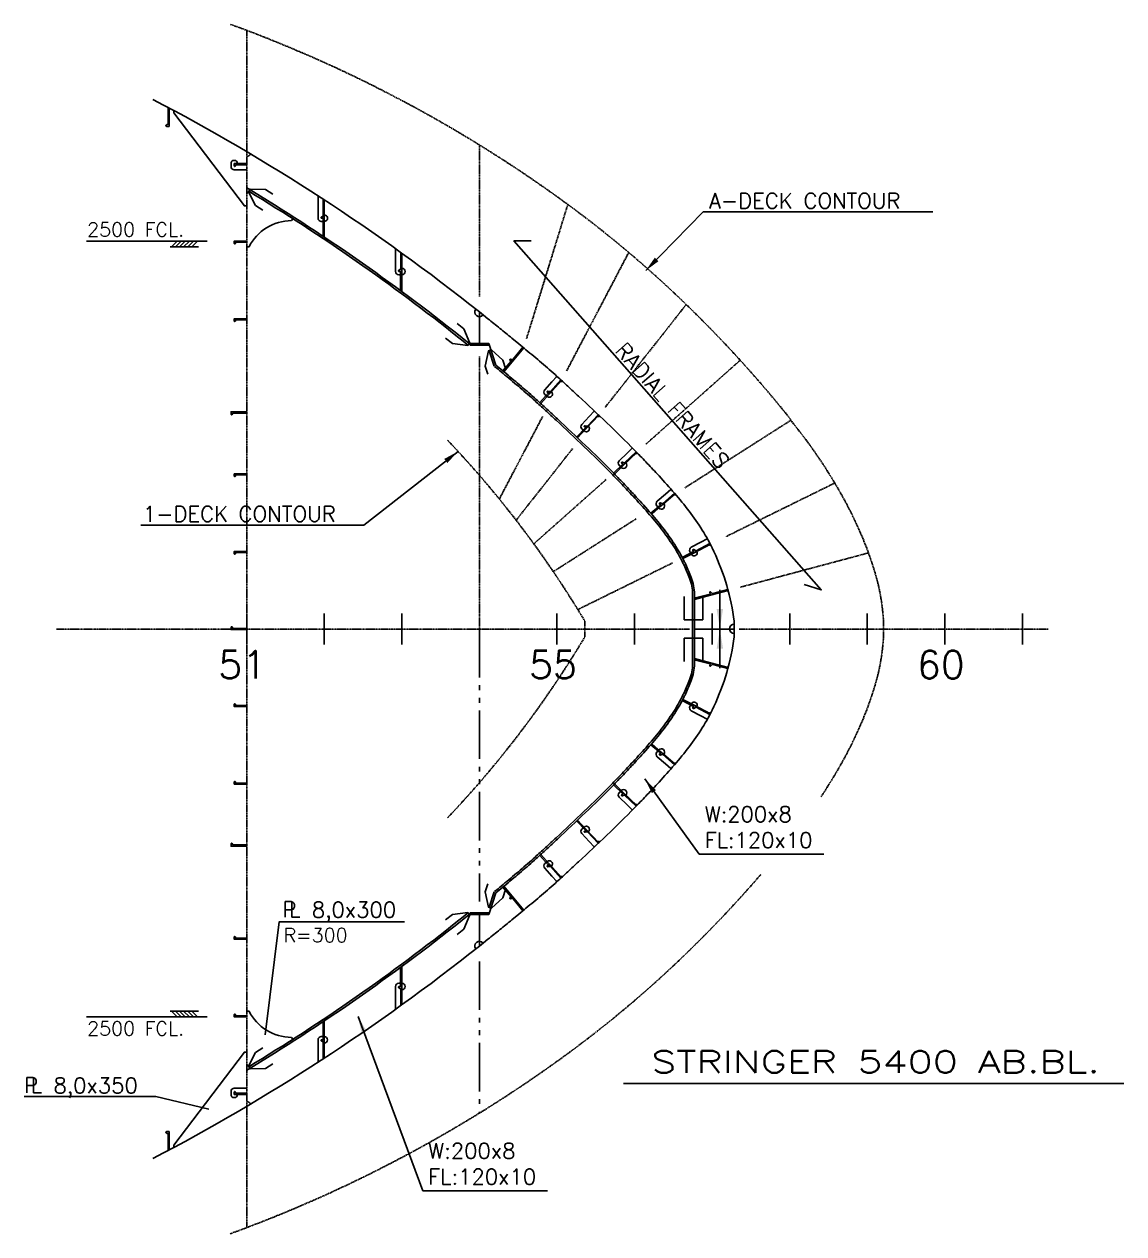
# Model space of a CAD drawing. Extents: x 53504 to 219407, y 25397 to 156081.
# Drawn here: x 190604 to 197692, y 94569 to 102366 of the extents above; entities that cross this region are included whole.
import ezdxf
from ezdxf.enums import TextEntityAlignment as Align

# ---------------------------------------------------------------- set-up
doc = ezdxf.new("R2010")
doc.units = 0
doc.header["$LTSCALE"] = 250
doc.linetypes.add('PHANTOM', pattern=[2.1, 1.25, -0.2, 0.125, -0.2, 0.125, -0.2])
doc.layers.get('0').update_dxf_attribs({"linetype": 'CONTINUOUS'})
for name, color, linetype in [('S0CO1', 1, 'CONTINUOUS'), ('S0CO2', 2, 'CONTINUOUS'), ('S0CO5', 4, 'CONTINUOUS'), ('S0DIM', 2, 'CONTINUOUS'), ('S0PH1', 1, 'PHANTOM'), ('S0PH2', 2, 'PHANTOM'), ('S0TX2', 2, 'CONTINUOUS')]:
    doc.layers.add(name, color=color, linetype=linetype)
doc.styles.add('18', font='romans', dxfattribs={"height": 180})
doc.styles.add('ROMANS', font='romans', dxfattribs={"height": 100})
doc.dimstyles.get("Standard").update_dxf_attribs({"dimscale": 50, "dimtxt": 2, "dimasz": 2, "dimexe": 0.5, "dimexo": 1, "dimgap": 1, "dimtad": 1, "dimdsep": 46, "dimtxsty": 'ROMANS', "dimcen": 1.5, "dimclrd": 1, "dimclre": 1, "dimclrt": 2, "dimazin": 2, "dimtfac": 1, "dimtmove": 2, "dimatfit": 3, "dimfxl": 1, "dimtvp": 100, "dimtolj": 1, "dimarcsym": 0})

# ---------------------------------------------------------------- blocks, each defined once
blk = doc.blocks.new('snip')
at = {"color": 0, "linetype": 'ByBlock'}
for p, q in [((-75, -150.9), (-75, -220.7)), ((75, -150.9), (75, -220.7))]:
    blk.add_line(p, q, dxfattribs=at)
blk.add_lwpolyline([(75, -150.9), (12.5, -42.7), (-12.5, -42.7), (-75, -150.9)], dxfattribs=at)
blk = doc.blocks.new('PILC')
at = {"color": 1, "linetype": 'ByBlock'}
blk.add_line((0, 0), (-250, 0), dxfattribs=at)
blk.add_solid([(-125, 20.8), (-125, -20.8), (0, 0)], dxfattribs=at)
blk = doc.blocks.new('PILD')
at = {"color": 1, "linetype": 'ByBlock'}
blk.add_line((0, 0), (250, 0), dxfattribs=at)
blk.add_solid([(125, 20.8), (125, -20.8), (0, 0)], dxfattribs=at)
blk = doc.blocks.new('PLT-MOT')
at = {"layer": 'S0CO1'}
for name, p in [('PILC', (-1.9, -0.1)), ('PILD', (3.1, -0.1))]:
    blk.add_blockref(name, p, dxfattribs=at)
blk = doc.blocks.new('*X7')
at = {"color": 0}
for p, q in [((13410.3, 17177.2), (13450.3, 17217.2)), ((13438.6, 17177.2), (13478.6, 17217.2)), ((13466.9, 17177.2), (13506.9, 17217.2)), ((13495.2, 17177.2), (13535.2, 17217.2)), ((13523.5, 17177.2), (13563.5, 17217.2)), ((13551.8, 17177.2), (13591.8, 17217.2))]:
    blk.add_line(p, q, dxfattribs=at)
blk = doc.blocks.new('TYKK')
at = {"layer": 'S0CO1'}
for p, q in [((-2.04, 0.82), (2.04, 0.82)), ((-2.04, 0), (2.04, 0))]:
    blk.add_line(p, q, dxfattribs=at)
at = {"layer": 'S0CO1', "xscale": 0.0204, "yscale": 0.0204, "zscale": 0.0204}
blk.add_blockref('*X7', (-275.41, -350.41), dxfattribs=at)
blk = doc.blocks.new('PLDIM2')
at = {"layer": 'S0TX2', "style": 'ROMANS'}
for s, p in [('P', (-19.2, 0.3)), ('L', (22.8, 0.3))]:
    blk.add_text(s, height=100, dxfattribs=at).set_placement(p)
blk.add_attdef('XX.X', (168.5, -1.5), '', height=100, dxfattribs=at)

msp = doc.modelspace()

# ---------------------------------------------------------------- hatches: boundary and pattern name
at = {"layer": 'S0CO1'}
for points in [[(192538.043, 101233.6), (192532.043, 101233.597), (192532.094, 101132.772, -0.26794919), (192530.096, 101129.307), (192519.099, 101122.95, 0.76134499), (192521.043, 101115.487), (192538.103, 101115.496)], [(193038.043, 100890.239), (193032.043, 100890.235), (193032.094, 100789.411, -0.26794919), (193030.096, 100785.946), (193019.099, 100779.589, 0.76134499), (193021.043, 100772.125), (193038.103, 100772.134)], [(193823.747, 100279.667), (193819.126, 100283.494), (193754.815, 100205.842, -0.26794919), (193751.065, 100204.45), (193738.543, 100206.575, 0.76134499), (193735.275, 100199.588), (193748.415, 100188.707)], [(194067.674, 100069.366), (194063.232, 100073.399), (193995.467, 99998.742, -0.26794919), (193991.658, 99997.522), (193979.244, 100000.212, 0.76134499), (193975.664, 99993.381), (193988.296, 99981.915)], [(194308.25, 99844.813), (194303.892, 99848.938), (194234.582, 99775.714, -0.26794919), (194230.748, 99774.573), (194218.393, 99777.523, 0.76134499), (194214.671, 99770.768), (194227.061, 99759.04)], [(194551.943, 99606.217), (194547.749, 99610.508), (194475.639, 99540.04, -0.26794919), (194471.764, 99539.049), (194459.533, 99542.478, 0.76134499), (194455.55, 99535.873), (194467.474, 99523.672)], [(194800.198, 99337.86), (194796.279, 99342.403), (194719.928, 99276.554, -0.26794919), (194715.999, 99275.806), (194704.005, 99279.988, 0.76134499), (194699.619, 99273.644), (194710.762, 99260.725)], [(195026.775, 99013.548), (195024.009, 99018.873), (194934.535, 98972.396, -0.26794919), (194930.539, 98972.574), (194919.832, 98979.409, 0.76134499), (194914.102, 98974.246), (194921.967, 98959.107)], [(195141.065, 98715.904), (195139.508, 98721.699), (195042.137, 98695.537, -0.26794919), (195038.273, 98696.57), (195029.285, 98705.546, 0.76134499), (195022.579, 98701.735), (195027.006, 98685.259)], [(195027.006, 98249.785), (195022.579, 98233.309, 0.76134499), (195029.285, 98229.499), (195038.273, 98238.474, -0.26794919), (195042.137, 98239.507), (195139.508, 98213.345), (195141.065, 98219.14)], [(194921.967, 97975.938), (194914.102, 97960.798, 0.76134499), (194919.832, 97955.636), (194930.539, 97962.47, -0.26794919), (194934.535, 97962.648), (195024.009, 97916.171), (195026.775, 97921.496)], [(194710.762, 97674.32), (194699.619, 97661.4, 0.76134499), (194704.005, 97655.056), (194715.999, 97659.239, -0.26794919), (194719.928, 97658.491), (194796.279, 97592.641), (194800.198, 97597.185)], [(194467.474, 97411.373), (194455.55, 97399.171, 0.76134499), (194459.533, 97392.567), (194471.764, 97395.995, -0.26794919), (194475.639, 97395.005), (194547.749, 97324.536), (194551.943, 97328.828)], [(194227.061, 97176.004), (194214.671, 97164.276, 0.76134499), (194218.393, 97157.522), (194230.748, 97160.471, -0.26794919), (194234.582, 97159.33), (194303.892, 97086.107), (194308.25, 97090.231)], [(193988.296, 96953.129), (193975.664, 96941.663, 0.76134499), (193979.244, 96934.832), (193991.658, 96937.523, -0.26794919), (193995.467, 96936.302), (194063.232, 96861.646), (194067.674, 96865.678)], [(193748.415, 96746.338), (193735.275, 96735.456, 0.76134499), (193738.543, 96728.47), (193751.065, 96730.595, -0.26794919), (193754.815, 96729.203), (193819.126, 96651.551), (193823.747, 96655.378)], [(193038.103, 96162.91), (193021.043, 96162.919, 0.76134499), (193019.099, 96155.455), (193032.096, 96147.943), (193032.043, 96044.809), (193038.043, 96044.806)], [(192538.103, 95819.549), (192521.043, 95819.557, 0.76134499), (192519.099, 95812.094), (192532.096, 95804.582), (192532.043, 95701.448), (192538.043, 95701.444)], [(191538.103, 95227.536), (191521.043, 95227.545, 0.76134499), (191519.099, 95220.081), (191532.096, 95212.569), (191532.043, 95109.435), (191538.043, 95109.432)]]:
    msp.add_hatch(color=0, dxfattribs=at).paths.add_polyline_path(points)

# ---------------------------------------------------------------- linework, layer by layer
at = {"color": 0, "linetype": 'Continuous'}
for p, q in [((192038.043, 98367.522), (192038.043, 98567.522)), ((192038.043, 98367.522), (192038.043, 98567.522)), ((192538.043, 98367.522), (192538.043, 98567.522)), ((193038.043, 98367.522), (193038.043, 98567.522)), ((194038.043, 98367.522), (194038.043, 98567.522)), ((194538.043, 98367.522), (194538.043, 98567.522)), ((195038.043, 98367.522), (195038.043, 98567.522)), ((195538.043, 98367.522), (195538.043, 98567.522)), ((196038.043, 98367.522), (196038.043, 98567.522)), ((196538.043, 98367.522), (196538.043, 98567.522)), ((197038.043, 98367.522), (197038.043, 98567.522))]:
    msp.add_line(p, q, dxfattribs=at)
at = {"layer": 'S0CO1', "color": 0}
for p, q in [((192335.105, 101112.452), (192327.001, 101099.829)), ((192530.103, 101115.496), (192530.103, 100999.203)), ((192538.103, 101115.496), (192538.103, 100993.865)), ((192038.043, 100930.522), (192053.043, 100930.522)), ((193030.103, 100772.134), (193030.103, 100648.508)), ((193038.103, 100772.134), (193038.103, 100642.606)), ((193473.072, 100307.192), (193465.568, 100297.827)), ((193478.043, 100307.192), (193473.072, 100307.192)), ((193598.043, 100307.192), (193643.281, 100169.2)), ((193600.44, 100261.359), (193632.967, 100162.14)), ((193742.254, 100193.811), (193690.005, 100130.748)), ((193748.415, 100188.707), (193696.165, 100125.644)), ((194060.922, 100061.99), (194072.695, 100062.51)), ((193982.375, 99987.295), (193927.302, 99926.683)), ((193988.296, 99981.915), (193933.223, 99921.303)), ((194301.345, 99837.58), (194313.126, 99837.853)), ((194221.251, 99764.54), (194164.948, 99705.069)), ((194227.061, 99759.04), (194170.757, 99699.569)), ((194544.761, 99599.258), (194556.544, 99599.072)), ((194461.885, 99529.396), (194403.289, 99472.182)), ((194467.474, 99523.672), (194408.878, 99466.458)), ((194705.543, 99266.788), (194643.468, 99213.37)), ((194710.762, 99260.725), (194648.686, 99207.306)), ((194792.597, 99331.361), (194804.346, 99330.443)), ((194918.294, 98966.214), (194845.538, 98928.615)), ((194921.967, 98959.107), (194849.211, 98921.508)), ((195017.881, 99008.977), (195029.102, 99005.375)), ((195024.93, 98692.985), (194921.857, 98665.292)), ((195027.006, 98685.259), (194923.933, 98657.566)), ((195024.93, 98242.059), (194921.857, 98269.752)), ((195027.006, 98249.785), (194923.933, 98277.478)), ((194921.967, 97975.938), (194849.211, 98013.537)), ((194918.294, 97968.831), (194845.538, 98006.43)), ((195017.881, 97926.068), (195029.102, 97929.669)), ((194705.543, 97668.256), (194643.468, 97721.675)), ((194710.762, 97674.32), (194648.686, 97727.739)), ((194792.597, 97603.683), (194804.346, 97604.602)), ((194461.885, 97405.649), (194403.289, 97462.863)), ((194467.474, 97411.373), (194408.878, 97468.587)), ((194544.761, 97335.786), (194556.544, 97335.972)), ((194221.251, 97170.504), (194164.948, 97229.975)), ((194227.061, 97176.004), (194170.757, 97235.475)), ((194301.345, 97097.464), (194313.126, 97097.191)), ((193982.375, 96947.75), (193927.302, 97008.362)), ((193988.296, 96953.129), (193933.223, 97013.742)), ((194060.922, 96873.054), (194072.695, 96872.535)), ((193598.043, 96627.853), (193643.281, 96765.845)), ((193600.44, 96673.685), (193632.967, 96772.905)), ((193742.254, 96741.234), (193690.005, 96804.296)), ((193748.415, 96746.338), (193696.165, 96809.4)), ((193473.072, 96627.853), (193465.568, 96637.217)), ((193478.043, 96627.853), (193473.072, 96627.853)), ((193038.103, 96162.91), (193038.103, 96292.438)), ((193030.103, 96162.91), (193030.103, 96286.536)), ((192038.043, 96004.522), (192053.043, 96004.522)), ((192530.103, 95819.549), (192530.103, 95935.841)), ((192538.103, 95819.549), (192538.103, 95941.18)), ((192335.105, 95822.593), (192327.001, 95835.216))]:
    msp.add_line(p, q, dxfattribs=at)
for points in [[(191521.164, 101707.5, -0.77334375), (191519.099, 101714.963), (191530.096, 101721.32, 0.26794919), (191532.094, 101724.785), (191532.043, 101825.61), (191538.043, 101825.613), (191538.103, 101707.508), (191521.043, 101707.5)], [(192521.164, 101115.487, -0.77334375), (192519.099, 101122.95), (192530.096, 101129.307, 0.26794919), (192532.094, 101132.772), (192532.043, 101233.597), (192538.043, 101233.6), (192538.103, 101115.496), (192521.043, 101115.487)], [(193021.164, 100772.126, -0.77334375), (193019.099, 100779.589), (193030.096, 100785.946, 0.26794919), (193032.094, 100789.411), (193032.043, 100890.235), (193038.043, 100890.239), (193038.103, 100772.134), (193021.043, 100772.125)], [(193735.368, 100199.511, -0.77334375), (193738.543, 100206.575), (193751.065, 100204.45, 0.26794919), (193754.815, 100205.842), (193819.126, 100283.494), (193823.747, 100279.667), (193748.415, 100188.707), (193735.275, 100199.588)], [(193975.753, 99993.3, -0.77334375), (193979.244, 100000.212), (193991.658, 99997.522, 0.26794919), (193995.467, 99998.742), (194063.232, 100073.399), (194067.674, 100069.366), (193988.296, 99981.915), (193975.664, 99993.381)], [(194214.759, 99770.685, -0.77334375), (194218.393, 99777.523), (194230.748, 99774.573, 0.26794919), (194234.582, 99775.714), (194303.892, 99848.938), (194308.25, 99844.813), (194227.061, 99759.04), (194214.671, 99770.768)], [(194455.635, 99535.787, -0.77334375), (194459.533, 99542.478), (194471.764, 99539.049, 0.26794919), (194475.639, 99540.04), (194547.749, 99610.508), (194551.943, 99606.217), (194467.474, 99523.672), (194455.55, 99535.873)], [(194699.698, 99273.552, -0.77334375), (194704.005, 99279.988), (194715.999, 99275.806, 0.26794919), (194719.928, 99276.554), (194796.279, 99342.403), (194800.198, 99337.86), (194710.762, 99260.725), (194699.619, 99273.644)], [(194914.158, 98974.139, -0.77334375), (194919.832, 98979.409), (194930.539, 98972.574, 0.26794919), (194934.535, 98972.396), (195024.009, 99018.873), (195026.775, 99013.548), (194921.967, 98959.107), (194914.102, 98974.246)], [(195022.611, 98701.619, -0.77334375), (195029.285, 98705.546), (195038.273, 98696.57, 0.26794919), (195042.137, 98695.537), (195139.508, 98721.699), (195141.065, 98715.904), (195027.006, 98685.259), (195022.579, 98701.735)], [(195022.611, 98233.426, 0.77334375), (195029.285, 98229.499), (195038.273, 98238.474, -0.26794919), (195042.137, 98239.507), (195139.508, 98213.345), (195141.065, 98219.14), (195027.006, 98249.785), (195022.579, 98233.309)], [(194914.158, 97960.905, 0.77334375), (194919.832, 97955.636), (194930.539, 97962.47, -0.26794919), (194934.535, 97962.648), (195024.009, 97916.171), (195026.775, 97921.496), (194921.967, 97975.938), (194914.102, 97960.798)], [(194699.698, 97661.492, 0.77334375), (194704.005, 97655.056), (194715.999, 97659.239, -0.26794919), (194719.928, 97658.491), (194796.279, 97592.641), (194800.198, 97597.185), (194710.762, 97674.32), (194699.619, 97661.4)], [(194455.635, 97399.258, 0.77334375), (194459.533, 97392.567), (194471.764, 97395.995, -0.26794919), (194475.639, 97395.005), (194547.749, 97324.536), (194551.943, 97328.828), (194467.474, 97411.373), (194455.55, 97399.171)], [(194214.759, 97164.359, 0.77334375), (194218.393, 97157.522), (194230.748, 97160.471, -0.26794919), (194234.582, 97159.33), (194303.892, 97086.107), (194308.25, 97090.231), (194227.061, 97176.004), (194214.671, 97164.276)], [(193975.753, 96941.744, 0.77334375), (193979.244, 96934.832), (193991.658, 96937.523, -0.26794919), (193995.467, 96936.302), (194063.232, 96861.646), (194067.674, 96865.678), (193988.296, 96953.129), (193975.664, 96941.663)], [(193735.368, 96735.533, 0.77334375), (193738.543, 96728.47), (193751.065, 96730.595, -0.26794919), (193754.815, 96729.203), (193819.126, 96651.551), (193823.747, 96655.378), (193748.415, 96746.338), (193735.275, 96735.456)], [(193021.164, 96162.919, 0.77334375), (193019.099, 96155.455), (193030.096, 96149.099, -0.26794919), (193032.094, 96145.634), (193032.043, 96044.809), (193038.043, 96044.806), (193038.103, 96162.91), (193021.043, 96162.919)], [(192521.164, 95819.557, 0.77334375), (192519.099, 95812.094), (192530.096, 95805.737, -0.26794919), (192532.094, 95802.272), (192532.043, 95701.448), (192538.043, 95701.444), (192538.103, 95819.549), (192521.043, 95819.557)], [(191521.164, 95227.545, 0.77334375), (191519.099, 95220.081), (191530.096, 95213.725, -0.26794919), (191532.094, 95210.259), (191532.043, 95109.435), (191538.043, 95109.432), (191538.103, 95227.536), (191521.043, 95227.545)]]:
    msp.add_lwpolyline(points, format="xyb", dxfattribs=at)
for points in [[(192038.043, 101194.522), (192023.043, 101194.522), (191568.043, 101794.548), (191568.043, 101809.548)], [(192158, 95851.395), (192246.516, 96579.875), (193054.957, 96579.875)], [(192038.043, 95740.522), (192023.043, 95740.522), (191568.043, 95140.496), (191568.043, 95125.496)], [(191794.836, 95372.613), (191451.719, 95453.314), (190604.018, 95453.314)]]:
    msp.add_lwpolyline(points, dxfattribs=at)
at = {"layer": 'S0CO1', "color": 0, "flags": 128}
for points in [[(192038.043, 101427.48), (192028.131, 101427.442), (191958.193, 101427.684, -0.41421356), (191937.282, 101448.439), (191937.21, 101467.439, -1), (191978.876, 101467.596)], [(193473.072, 100307.192, 0.00008164), (193467.809, 100311.408), (193440.79, 100333.005), (193413.578, 100354.64, 0.03236373), (192038.043, 101311.55, 0.03236373)], [(193465.568, 100297.827, 0.00008164), (193460.308, 100302.041), (193433.31, 100323.622), (193406.11, 100345.247, 0.03192607), (192051.214, 101289.56, 0.03192607)], [(192498.197, 101262.224), (192498.204, 101232.083), (192498.028, 101185.584), (192498.27, 101115.646, 0.41421356), (192519.025, 101094.734), (192538.025, 101094.662, 1), (192538.182, 101136.329)], [(192998.197, 100918.862), (192998.204, 100888.722), (192998.028, 100842.222), (192998.27, 100772.284, 0.41421356), (193019.025, 100751.373), (193038.025, 100751.301, 1), (193038.182, 100792.967)], [(194911.933, 98527.522), (194911.933, 98691.304, 0.09248864), (194892.557, 98795.155, 0.01709034), (194857.337, 98877.749, 0.002282), (194852.559, 98887.846, 0.002949), (194847.843, 98897.571, 0.029755), (194786.718, 99005.164, 0.020461), (194710.598, 99112.442, 0.015845), (194624.372, 99216.971, 0.006568), (194528.275, 99323.378, 0.003207), (194457.847, 99398.358, 0.004), (194386.806, 99471.845, 0.008402), (194213.602, 99642.35, 0.002378), (194033.051, 99812.583, 0.001083), (193964.197, 99876.61, 0.004044), (193896.549, 99938.234, 0.00599), (193801.341, 100021.53, 0.003354), (193702.883, 100104.477, 0.00111333), (193658.325, 100141.336), (193635.67, 100159.922)], [(194923.933, 98527.522), (194923.933, 98691.304, 0.09248864), (194903.75, 98799.482, 0.01709034), (194868.208, 98882.83, 0.002282), (194863.382, 98893.028, 0.002949), (194858.61, 98902.87, 0.029755), (194796.781, 99011.702, 0.020461), (194720.092, 99119.781, 0.015845), (194633.382, 99224.896, 0.006568), (194537.075, 99331.537, 0.003207), (194466.541, 99406.63, 0.004), (194395.367, 99480.254, 0.008402), (194221.876, 99651.042, 0.002378), (194041.242, 99821.353, 0.001083), (193972.35, 99885.416, 0.004044), (193904.558, 99947.17, 0.00599), (193809.134, 100030.655, 0.003354), (193710.553, 100113.706, 0.00111354), (193665.945, 100150.606), (193643.281, 100169.2)], [(194034.355, 100091.962), (194037.169, 100095.035), (194005.769, 100060.738), (193958.916, 100008.813, 0.41421356), (193960.214, 99979.379), (193974.228, 99966.549, 1), (194002.364, 99997.281)], [(194275.41, 99868.1), (194278.288, 99871.114), (194246.178, 99837.481), (194198.25, 99786.547, 0.41421356), (194198.932, 99757.092), (194212.675, 99743.971, 1), (194241.447, 99774.109)], [(194520.035, 99630.765), (194523.028, 99633.665), (194489.632, 99601.308), (194439.756, 99552.279, 0.41421356), (194439.291, 99522.82), (194452.512, 99509.175, 1), (194482.436, 99538.168)], [(194769.878, 99364.344), (194773.045, 99367.052), (194737.702, 99336.834), (194684.875, 99291, 0.41421356), (194682.58, 99261.627), (194694.927, 99247.186, 1), (194726.596, 99274.263)], [(195003.376, 99046.309), (195007.082, 99048.214), (194965.726, 99026.956), (194903.756, 98994.534, 0.41421356), (194894.752, 98966.481), (194903.438, 98949.582, 1), (194940.495, 98968.631)], [(194911.933, 98407.522), (194911.933, 98243.74, -0.09248864), (194892.557, 98139.889, -0.01709034), (194857.337, 98057.295, -0.002282), (194852.559, 98047.198, -0.002949), (194847.843, 98037.474, -0.029755), (194786.718, 97929.88, -0.020461), (194710.598, 97822.602, -0.015845), (194624.372, 97718.074, -0.006568), (194528.275, 97611.667, -0.003207), (194457.847, 97536.686, -0.004), (194386.806, 97463.2, -0.008402), (194213.602, 97292.694, -0.002378), (194033.051, 97122.462, -0.001083), (193964.197, 97058.434, -0.004044), (193896.549, 96996.81, -0.00599), (193801.341, 96913.515, -0.003354), (193702.883, 96830.567, -0.00111333), (193658.325, 96793.709), (193635.67, 96775.122)], [(194923.933, 98407.522), (194923.933, 98243.74, -0.09248864), (194903.75, 98135.562, -0.01709034), (194868.208, 98052.214, -0.002282), (194863.382, 98042.016, -0.002949), (194858.61, 98032.174, -0.029755), (194796.781, 97923.343, -0.020461), (194720.092, 97815.263, -0.015845), (194633.382, 97710.148, -0.006568), (194537.075, 97603.508, -0.003207), (194466.541, 97528.414, -0.004), (194395.367, 97454.79, -0.008402), (194221.876, 97284.002, -0.002378), (194041.242, 97113.691, -0.001083), (193972.35, 97049.629, -0.004044), (193904.558, 96987.874, -0.00599), (193809.134, 96904.389, -0.003354), (193710.553, 96821.338, -0.00111354), (193665.945, 96784.438), (193643.281, 96765.845)], [(195003.376, 97888.736), (195007.082, 97886.831), (194965.726, 97908.089), (194903.756, 97940.511, -0.41421356), (194894.752, 97968.564), (194903.438, 97985.462, -1), (194940.495, 97966.414)], [(194769.878, 97570.7), (194773.045, 97567.992), (194737.702, 97598.211), (194684.875, 97644.044, -0.41421356), (194682.58, 97673.417), (194694.927, 97687.858, -1), (194726.596, 97660.781)], [(194520.035, 97304.279), (194523.028, 97301.38), (194489.632, 97333.737), (194439.756, 97382.765, -0.41421356), (194439.291, 97412.224), (194452.512, 97425.87, -1), (194482.436, 97396.876)], [(194275.41, 97066.944), (194278.288, 97063.93), (194246.178, 97097.564), (194198.25, 97148.498, -0.41421356), (194198.932, 97177.953), (194212.675, 97191.073, -1), (194241.447, 97160.936)], [(194034.355, 96843.083), (194037.169, 96840.009), (194005.769, 96874.306), (193958.916, 96926.231, -0.41421356), (193960.214, 96955.666), (193974.228, 96968.496, -1), (194002.364, 96937.763)], [(193473.072, 96627.853, -0.00008164), (193467.809, 96623.636), (193440.79, 96602.039), (193413.578, 96580.405, -0.03236373), (192038.043, 95623.494, -0.03236373)], [(193465.568, 96637.217, -0.00008164), (193460.308, 96633.003), (193433.31, 96611.422), (193406.11, 96589.798, -0.03192607), (192051.214, 95645.485, -0.03192607)], [(192998.197, 96016.182), (192998.204, 96046.322), (192998.028, 96092.822), (192998.27, 96162.76, -0.41421356), (193019.025, 96183.672), (193038.025, 96183.743, -1), (193038.182, 96142.077)], [(192498.197, 95672.821), (192498.204, 95702.961), (192498.028, 95749.461), (192498.27, 95819.399, -0.41421356), (192519.025, 95840.31), (192538.025, 95840.382, -1), (192538.182, 95798.716)], [(192038.043, 95507.565), (192028.131, 95507.602), (191958.193, 95507.36, 0.41421356), (191937.282, 95486.605), (191937.21, 95467.606, 1), (191978.876, 95467.448)]]:
    msp.add_lwpolyline(points, format="xyb", dxfattribs=at)
at = {"layer": 'S0CO1', "color": 0}
for centre, radius, start, end in [((192038.043, 101544.522), 30, 270, 329.358213), ((192038.043, 101297.531), 20, 270, 328.8064935), ((192328.096, 100791.756), 308.075, 90.2036001, 153.2286576), ((193538.043, 100511.192), 30, 141.5334109, 321.5139502), ((193538.043, 100511.192), 30, 270, 321.5139502), ((195180.291, 98468.522), 30, 90, 270), ((193538.043, 96423.853), 30, 38.4860498, 218.4665891), ((192328.096, 96143.289), 308.075, 206.7713424, 269.7963999), ((192038.043, 95637.513), 20, 31.1935065, 90), ((192038.043, 95390.522), 30, 30.641787, 90)]:
    msp.add_arc(centre, radius, start, end, dxfattribs=at)
at = {"layer": 'S0CO2', "color": 0}
for points in [[(192038.043, 101467.522), (191958.043, 101467.517), (191958.044, 101452.517, 0.76732699), (191963.642, 101451.018), (191968.26, 101459.018, -0.26794919), (191970.858, 101460.518), (192038.043, 101460.522)], [(192038.043, 100967.522), (191958.043, 100967.517), (191958.044, 100952.517, 0.76732699), (191963.642, 100951.018), (191968.26, 100959.018, -0.26794919), (191970.858, 100960.518), (192038.043, 100960.522)], [(192038.043, 100467.522), (191958.043, 100467.517), (191958.044, 100452.517, 0.76732699), (191963.642, 100451.018), (191968.26, 100459.018, -0.26794919), (191970.858, 100460.518), (192038.043, 100460.522)], [(192038.043, 99867.522), (191938.043, 99867.522), (191938.044, 99851.522, 0.76732699), (191943.642, 99850.023), (191948.26, 99858.023, -0.26794919), (191950.858, 99859.523), (192038.043, 99859.522)], [(192038.043, 99467.522), (191958.043, 99467.517), (191958.044, 99452.517, 0.76732699), (191963.642, 99451.018), (191968.26, 99459.018, -0.26794919), (191970.858, 99460.518), (192038.043, 99460.522)], [(192038.043, 98967.522), (191958.043, 98967.517), (191958.044, 98952.517, 0.76732699), (191963.642, 98951.018), (191968.26, 98959.018, -0.26794919), (191970.858, 98960.518), (192038.043, 98960.522)], [(192038.043, 98463.522), (191938.043, 98463.522), (191938.044, 98479.522, -0.76732699), (191943.642, 98481.022), (191948.26, 98473.022, 0.26794919), (191950.858, 98471.521), (192038.043, 98471.522)], [(192038.043, 97967.522), (191958.043, 97967.527), (191958.044, 97982.527, -0.76732699), (191963.642, 97984.027), (191968.26, 97976.026, 0.26794919), (191970.858, 97974.526), (192038.043, 97974.522)], [(192038.043, 97467.522), (191958.043, 97467.527), (191958.044, 97482.527, -0.76732699), (191963.642, 97484.027), (191968.26, 97476.026, 0.26794919), (191970.858, 97474.526), (192038.043, 97474.522)], [(192038.043, 97067.522), (191938.043, 97067.522), (191938.044, 97083.522, -0.76732699), (191943.642, 97085.022), (191948.26, 97077.022, 0.26794919), (191950.858, 97075.521), (192038.043, 97075.522)], [(192038.043, 96467.522), (191958.043, 96467.527), (191958.044, 96482.527, -0.76732699), (191963.642, 96484.027), (191968.26, 96476.026, 0.26794919), (191970.858, 96474.526), (192038.043, 96474.522)], [(192038.043, 95967.522), (191958.043, 95967.527), (191958.044, 95982.527, -0.76732699), (191963.642, 95984.027), (191968.26, 95976.026, 0.26794919), (191970.858, 95974.526), (192038.043, 95974.522)], [(192038.043, 95467.522), (191958.043, 95467.527), (191958.044, 95482.527, -0.76732699), (191963.642, 95484.027), (191968.26, 95476.026, 0.26794919), (191970.858, 95474.526), (192038.043, 95474.522)]]:
    msp.add_lwpolyline(points, format="xyb", close=True, dxfattribs=at)
for points in [[(193478.043, 100297.192), (193598.043, 100297.192), (193598.043, 100307.192), (193478.043, 100307.192)], [(194911.933, 98407.522), (194923.933, 98407.522), (194923.933, 98527.522), (194911.933, 98527.522)], [(193478.043, 96637.853), (193598.043, 96637.853), (193598.043, 96627.853), (193478.043, 96627.853)]]:
    msp.add_lwpolyline(points, close=True, dxfattribs=at)
at = {"layer": 'S0CO5', "color": 0}
for p, q in [((193538.043, 100511.192), (193538.043, 100307.192)), ((194923.933, 98467.522), (195180.291, 98467.522)), ((193538.043, 96423.853), (193538.043, 96627.853))]:
    msp.add_line(p, q, dxfattribs=at)
at = {"layer": 'S0CO5', "color": 0, "flags": 128}
for points in [[(195180.291, 98466.522), (195180.291, 98517.522, 0.077244), (195049.391, 98967.522, 0.002282), (195043.774, 98979.394, 0.002949), (195038.043, 98991.209, 0.029755), (194964.492, 99120.664, 0.020461), (194878.332, 99242.092, 0.015845), (194783.555, 99356.988, 0.006568), (194683.731, 99467.522, 0.003207), (194611.438, 99544.488, 0.004), (194538.043, 99620.409, 0.008402), (194359.768, 99795.907, 0.002378), (194177.75, 99967.522, 0.001083), (194108.227, 100032.172, 0.004044), (194038.043, 100096.106, 0.00599), (193939.012, 100182.746, 0.003354), (193838.383, 100267.522, 0.001117), (193792.94, 100305.113), (193747.342, 100342.522, 0.001313), (193670.244, 100405.221, 0.001191), (193592.822, 100467.522), (193565.461, 100489.393), (193538.043, 100511.192, 0.0478328), (191433.073, 101881.042)], [(195180.291, 98468.522), (195180.291, 98417.522, -0.077244), (195049.391, 97967.522, -0.002282), (195043.774, 97955.651, -0.002949), (195038.043, 97943.836, -0.029755), (194964.492, 97814.38, -0.020461), (194878.332, 97692.952, -0.015845), (194783.555, 97578.057, -0.006568), (194683.731, 97467.522, -0.003207), (194611.438, 97390.556, -0.004), (194538.043, 97314.635, -0.008402), (194359.768, 97139.137, -0.002378), (194177.75, 96967.522, -0.001083), (194108.227, 96902.872, -0.004044), (194038.043, 96838.939, -0.00599), (193939.012, 96752.298, -0.003354), (193838.383, 96667.522, -0.001117), (193792.94, 96629.931), (193747.342, 96592.522, -0.001313), (193670.244, 96529.824, -0.001191), (193592.822, 96467.522), (193565.461, 96445.651), (193538.043, 96423.853, -0.0478328), (191433.073, 95054.002)]]:
    msp.add_lwpolyline(points, format="xyb", dxfattribs=at)
at = {"layer": 'S0DIM', "color": 0}
for p, q in [((191005.043, 100967.522), (191784.02, 100967.522)), ((191005.043, 95967.522), (191784.02, 95967.522))]:
    msp.add_line(p, q, dxfattribs=at)
at = {"layer": 'S0PH1', "color": 0, "ltscale": 0.02}
for p, q in [((194108.038, 101204.005), (193841.653, 100337.888)), ((194100.446, 100131.806), (194500.784, 100894.571)), ((194871.398, 100558.943), (194350.417, 99898.285)), ((195219.328, 100199.854), (194611.893, 99659.542)), ((193666.601, 99305.202), (193945.667, 99836.907)), ((195547.488, 99813.928), (194863.214, 99378.005)), ((194138.914, 99630.077), (193774.911, 99168.484)), ((194354.326, 99430.437), (193888.792, 99016.346)), ((195828.449, 99408.308), (195130.706, 99064.726)), ((194549.367, 99178.065), (194014.445, 98837.289)), ((196045.992, 98958.113), (195221.529, 98737.441)), ((194782.701, 98893.362), (194172.377, 98592.827)), ((190812.696, 98467.522), (191832.379, 98467.522)), ((191832.379, 98467.522), (194893.29, 98467.522)), ((195212.615, 98467.522), (197203.362, 98467.522))]:
    msp.add_line(p, q, dxfattribs=at)
at = {"layer": 'S0PH1', "color": 0, "ltscale": 0.02, "flags": 128}
for points in [[(195547.488, 99813.928, 0.011893), (195338.043, 100066.47, 0.021606), (194861.432, 100568.59, 0.023708), (194341.324, 101025.522, 0.009551), (194122.578, 101193.31, 0.0081), (193898.043, 101353.282, 0.006351), (193719.529, 101472.852, 0.006117), (193538.043, 101587.948, 0.05107508), (191931.178, 102365.997)], [(196142.535, 98467.522), (196142.535, 98517.522, 0.028984), (196125.887, 98667.522, 0.02788), (196091.233, 98819.475, 0.018944), (196042.522, 98967.522, 0.033183), (195908.18, 99266.71, 0.04937911), (195545.107, 99812.411, 0)], [(194218.043, 98467.522), (194218.043, 98517.522, 0.006613), (194125.719, 98667.522, 0.015262), (193898.043, 99003.581, 0.021822), (193538.043, 99458.41, 0.01155631), (193332.58, 99685.166, 0.01155631)], [(194218.043, 98467.522), (194218.043, 98417.522, -0.006613), (194125.719, 98267.522, -0.015262), (193898.043, 97931.464, -0.021822), (193538.043, 97476.634, -0.01155631), (193332.58, 97249.878, -0.01155631)], [(196142.535, 98467.522), (196142.535, 98417.522, -0.028984), (196125.887, 98267.522, -0.02788), (196091.233, 98115.57, -0.018944), (196042.522, 97967.522, -0.033183), (195908.18, 97668.334, -0.024663), (195740.201, 97386.647, 0)], [(195351.694, 96884.307, -0.00075495), (195338.043, 96868.574, -0.021606), (194861.432, 96366.455, -0.023708), (194341.324, 95909.522, -0.009551), (194122.578, 95741.734, -0.0081), (193898.043, 95581.762, -0.006351), (193719.529, 95462.192, -0.006117), (193538.043, 95347.097, -0.05107508), (191931.178, 94569.048)]]:
    msp.add_lwpolyline(points, format="xyb", dxfattribs=at)
at = {"layer": 'S0PH1', "color": 0}
for points in [[(194857.933, 98677.522), (194857.933, 98527.522), (194977.933, 98527.522), (194977.933, 98677.522)], [(194857.933, 98257.522), (194857.933, 98407.522), (194977.933, 98407.522), (194977.933, 98257.522)]]:
    msp.add_lwpolyline(points, dxfattribs=at)
at = {"layer": 'S0PH2', "color": 0, "ltscale": 0.02}
for p, q in [((192038.043, 98467.522), (192038.043, 102326.336)), ((193538.043, 100610.319), (193538.043, 101587.948)), ((193538.043, 98467.522), (193538.043, 100224.479)), ((192038.043, 98467.522), (192038.043, 94608.709))]:
    msp.add_line(p, q, dxfattribs=at)
at = {"layer": 'S0PH2', "color": 0}
for p, q in [((193538.043, 98467.522), (193538.043, 96710.565)), ((193538.043, 96324.726), (193538.043, 95347.097))]:
    msp.add_line(p, q, dxfattribs=at)
at = {"layer": 'S0TX2', "color": 0}
msp.add_line((197691.723, 95537.814), (194467.059, 95537.814), dxfattribs=at)
msp.add_lwpolyline([(193871.136, 100968.518), (193760.676, 100968.518), (195742.039, 98719.038), (195630.962, 98754.61)], dxfattribs=at)

# ---------------------------------------------------------------- block references
at = {"layer": 'S0CO1', "color": 0, "yscale": 0.8, "zscale": 0.8}
for p, xscale, rotation in [((192025.503, 101312.794), 0.8, 57.86733956478705), ((193496.248, 100281.539), 0.8, 232.0899773879858), ((193595.325, 100295.6), 0.8, 18.15079875570068), ((193595.325, 96639.444), -0.8, 161.8492012442993), ((193496.248, 96653.505), -0.8, 307.9100226120145), ((192025.503, 95622.25), -0.8, 122.1326604352133)]:
    msp.add_blockref('snip', p, dxfattribs=dict(at, xscale=xscale, rotation=rotation))
at = {"layer": 'S0CO1', "color": 0, "rotation": 90}
msp.add_blockref('PLT-MOT', (195088.051, 98467.522), dxfattribs=at)
at = {"layer": 'S0CO1', "color": 0}
for p, values in [((192288.801, 96609.758), {'XX.X': '8,0x300'}), ((190623.675, 95476.59), {'XX.X': '8,0x350'})]:
    msp.add_blockref('PLDIM2', p, dxfattribs=at).add_auto_attribs(values)
at = {"layer": 'S0DIM', "color": 0, "extrusion": (0, 0, -1), "yscale": 45, "zscale": -45}
for p, xscale, rotation in [((-191636.772, 100930.802), -45, 359.9999999999997), ((-191636.772, 96004.242), 45, 180)]:
    msp.add_blockref('TYKK', p, dxfattribs=dict(at, xscale=xscale, rotation=rotation))

# ---------------------------------------------------------------- texts
at = {"color": 0, "linetype": 'Continuous', "style": '18'}
for s, p in [('51', (191855.069, 98147.407)), ('55', (193858.122, 98147.407)), ('60', (196358.122, 98147.407))]:
    msp.add_text(s, height=180, dxfattribs=at).set_placement(p)
at = {"layer": 'S0DIM', "color": 0, "style": 'ROMANS', "text_generation_flag": 6}
for s, p in [('2500 FCL.', (191010.099, 100997.273)), ('R=300', (192275.871, 96449.431)), ('2500 FCL.', (191010.099, 95847.772))]:
    msp.add_text(s, height=90, rotation=180, dxfattribs=at).set_placement(p)
at = {"layer": 'S0TX2', "color": 0, "style": 'ROMANS'}
for s, p in [('A-DECK CONTOUR', (195018.223, 101177.872)), ('1-DECK CONTOUR', (191369.289, 99159.074))]:
    msp.add_text(s, height=100, dxfattribs=at).set_placement(p)
msp.add_text('RADIAL FRAMES', height=100, rotation=311.3739095, dxfattribs=at).set_placement((194406.179, 100259.41))
at = {"layer": 'S0TX2', "color": 0, "style": 'ROMANS', "width": 1.35}
msp.add_text('STRINGER 5400 AB.BL.', height=140, dxfattribs=at).set_placement((196091.725, 95677.526), align=Align.MIDDLE)
at = {"layer": 'S0TX2', "color": 0, "char_height": 100, "width": 506.32237, "attachment_point": 1, "style": 'ROMANS'}
for insert in [(194990.522, 97323.235), (193208.767, 95153.639)]:
    msp.add_mtext('W:200x8\\PFL:120x10', dxfattribs=dict(at, insert=insert))

# ---------------------------------------------------------------- leaders
at = {"layer": 'S0TX2', "color": 0}
for points in [[(194610.353, 100777.845), (194980.215, 101156.658), (196460.317, 101156.658)], [(193400.665, 99612.339), (192793.01, 99137.86), (191355.19, 99137.86)], [(194604.637, 97500.799), (194955.658, 97015.808), (195758.875, 97015.808)], [(192756.636, 95970.454), (193173.903, 94846.212), (193977.12, 94846.212)]]:
    msp.add_leader(points, dimstyle='STANDARD', override={"dimgap": 1, "dimtad": 0}, dxfattribs=at)

doc.saveas('drawing.dxf')
